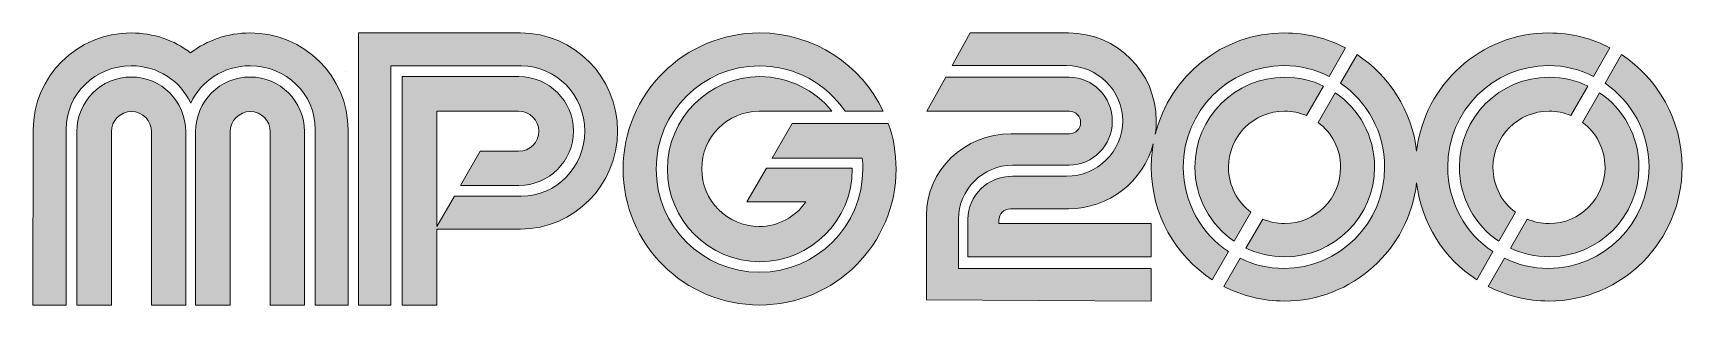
# Model space of a CAD drawing. Header units: inches. Extents: x 12.3 to 61.2, y 282.4 to 290.5.
import ezdxf

# ---------------------------------------------------------------- set-up
doc = ezdxf.new("R2010")
doc.units = ezdxf.units.IN
doc.header["$MEASUREMENT"] = 0
doc.layers.add('Layer 1', color=7, linetype='Continuous')

msp = doc.modelspace()

# ---------------------------------------------------------------- hatches: boundary and pattern name
at = {"layer": 'Layer 1', "true_color": 0x000000}
h = msp.add_hatch(color=18, dxfattribs=at)
h.dxf.hatch_style = 2
edge = h.paths.add_edge_path()
edge.add_spline(control_points=[(16.987, 288.378), (17.291, 289.03), (17.965, 289.483), (18.748, 289.483), (19.816, 289.483), (20.682, 288.64), (20.682, 287.6), (20.682, 287.6), (20.682, 282.385), (20.682, 282.385), (20.682, 282.385), (21.655, 282.385), (21.655, 282.385), (21.655, 282.385), (21.655, 287.579), (21.655, 287.579), (21.655, 289.168), (20.353, 290.457), (18.746, 290.457), (18.084, 290.457), (17.474, 290.238), (16.985, 289.869), (16.985, 289.869), (16.985, 289.869), (16.985, 289.869), (16.497, 290.238), (15.886, 290.457), (15.224, 290.457), (13.618, 290.457), (12.316, 289.168), (12.316, 287.579), (12.316, 287.579), (12.31, 282.385), (12.31, 282.385), (12.31, 282.385), (13.293, 282.385), (13.293, 282.385), (13.293, 282.385), (13.293, 287.6), (13.293, 287.6), (13.293, 288.64), (14.158, 289.483), (15.226, 289.483), (16.009, 289.483), (16.683, 289.03), (16.987, 288.378), (16.987, 288.378), (16.987, 288.378), (16.987, 288.378)], knot_values=[0, 0, 0, 0, 1, 1, 1, 2, 2, 2, 3, 3, 3, 4, 4, 4, 5, 5, 5, 6, 6, 6, 7, 7, 7, 8, 8, 8, 9, 9, 9, 10, 10, 10, 11, 11, 11, 12, 12, 12, 13, 13, 13, 14, 14, 14, 15, 15, 15, 16, 16, 16, 16], degree=3, periodic=1)
h = msp.add_hatch(color=18, dxfattribs=at)
h.dxf.hatch_style = 2
edge = h.paths.add_edge_path()
edge.add_spline(control_points=[(26.768, 290.457), (28.357, 290.457), (29.645, 289.154), (29.645, 287.548), (29.645, 285.942), (28.357, 284.639), (26.768, 284.639), (26.768, 284.639), (24.291, 284.639), (24.291, 284.639), (24.291, 284.639), (24.291, 282.385), (24.291, 282.385), (24.291, 282.385), (23.254, 282.385), (23.254, 282.385), (23.254, 282.385), (23.254, 289.161), (23.254, 289.161), (23.254, 289.161), (26.719, 289.161), (26.719, 289.161), (27.613, 289.161), (28.339, 288.438), (28.339, 287.547), (28.339, 286.656), (27.613, 285.933), (26.719, 285.933), (26.719, 285.933), (24.992, 285.933), (24.992, 285.933), (24.992, 285.933), (25.575, 286.945), (25.575, 286.945), (25.575, 286.945), (26.712, 286.945), (26.712, 286.945), (27.045, 286.945), (27.314, 287.212), (27.314, 287.541), (27.314, 287.869), (27.045, 288.136), (26.712, 288.136), (26.712, 288.136), (24.291, 288.136), (24.291, 288.136), (24.291, 288.136), (24.291, 284.717), (24.291, 284.717), (24.291, 284.717), (24.807, 285.613), (24.807, 285.613), (24.807, 285.613), (26.789, 285.613), (26.789, 285.613), (27.829, 285.613), (28.672, 286.478), (28.672, 287.546), (28.672, 288.614), (27.829, 289.48), (26.789, 289.48), (26.789, 289.48), (22.921, 289.48), (22.921, 289.48), (22.921, 289.48), (22.921, 282.385), (22.921, 282.385), (22.921, 282.385), (21.96, 282.385), (21.96, 282.385), (21.96, 282.385), (21.96, 290.457), (21.96, 290.457), (21.96, 290.457), (26.768, 290.457), (26.768, 290.457)], knot_values=[0, 0, 0, 0, 1, 1, 1, 2, 2, 2, 3, 3, 3, 4, 4, 4, 5, 5, 5, 6, 6, 6, 7, 7, 7, 8, 8, 8, 9, 9, 9, 10, 10, 10, 11, 11, 11, 12, 12, 12, 13, 13, 13, 14, 14, 14, 15, 15, 15, 16, 16, 16, 17, 17, 17, 18, 18, 18, 19, 19, 19, 20, 20, 20, 21, 21, 21, 22, 22, 22, 23, 23, 23, 24, 24, 24, 25, 25, 25, 25], degree=3, periodic=1)
h = msp.add_hatch(color=18, dxfattribs=at)
h.dxf.hatch_style = 2
edge = h.paths.add_edge_path()
edge.add_spline(control_points=[(37.525, 288.136), (36.878, 289.507), (35.48, 290.457), (33.86, 290.457), (31.624, 290.457), (29.812, 288.65), (29.812, 286.421), (29.812, 284.192), (31.624, 282.385), (33.86, 282.385), (36.095, 282.385), (37.907, 284.192), (37.907, 286.421), (37.907, 286.894), (37.826, 287.348), (37.676, 287.769), (37.676, 287.769), (34.82, 287.769), (34.82, 287.769), (34.82, 287.769), (34.23, 286.744), (34.23, 286.744), (34.23, 286.744), (36.904, 286.744), (36.904, 286.744), (36.915, 286.637), (36.921, 286.528), (36.921, 286.418), (36.921, 284.727), (35.549, 283.357), (33.857, 283.357), (32.164, 283.357), (30.792, 284.727), (30.792, 286.418), (30.792, 288.109), (32.164, 289.48), (33.857, 289.48), (34.912, 289.48), (35.842, 288.947), (36.393, 288.136), (36.393, 288.136), (37.525, 288.136), (37.525, 288.136)], knot_values=[0, 0, 0, 0, 1, 1, 1, 2, 2, 2, 3, 3, 3, 4, 4, 4, 5, 5, 5, 6, 6, 6, 7, 7, 7, 8, 8, 8, 9, 9, 9, 10, 10, 10, 11, 11, 11, 12, 12, 12, 13, 13, 13, 14, 14, 14, 14], degree=3, periodic=1)
h = msp.add_hatch(color=18, dxfattribs=at)
h.dxf.hatch_style = 2
edge = h.paths.add_edge_path()
edge.add_spline(control_points=[(49.422, 290.457), (47.574, 290.457), (46.023, 289.178), (45.592, 287.452), (45.612, 287.581), (45.622, 287.714), (45.622, 287.849), (45.622, 289.289), (44.459, 290.457), (43.024, 290.457), (43.024, 290.457), (40.101, 290.457), (40.101, 290.457), (40.101, 290.457), (39.567, 289.488), (39.567, 289.488), (39.567, 289.488), (42.961, 289.488), (42.961, 289.488), (43.88, 289.488), (44.626, 288.754), (44.626, 287.848), (44.626, 286.942), (43.88, 286.208), (42.961, 286.208), (42.961, 286.208), (41.361, 286.209), (41.361, 286.209), (40.628, 286.209), (40.034, 285.636), (40.034, 284.929), (40.034, 284.929), (40.034, 283.816), (40.034, 283.816), (40.034, 283.816), (45.473, 283.816), (45.473, 283.816), (45.473, 283.816), (45.473, 284.803), (45.473, 284.803), (45.473, 284.803), (40.956, 284.803), (40.956, 284.803), (40.956, 284.803), (40.956, 284.896), (40.956, 284.896), (40.956, 285.087), (41.108, 285.241), (41.296, 285.241), (41.296, 285.241), (43.024, 285.241), (43.024, 285.241), (44.224, 285.241), (45.234, 286.059), (45.532, 287.169), (45.494, 286.945), (45.473, 286.715), (45.473, 286.48), (45.473, 285.078), (46.194, 283.845), (47.282, 283.137), (47.282, 283.137), (47.761, 283.97), (47.761, 283.97), (46.955, 284.509), (46.423, 285.432), (46.423, 286.48), (46.423, 288.141), (47.759, 289.488), (49.408, 289.488), (49.889, 289.488), (50.344, 289.373), (50.746, 289.169), (50.746, 289.169), (51.232, 290.015), (51.232, 290.015), (50.69, 290.297), (50.074, 290.457), (49.422, 290.457)], knot_values=[0, 0, 0, 0, 1, 1, 1, 2, 2, 2, 3, 3, 3, 4, 4, 4, 5, 5, 5, 6, 6, 6, 7, 7, 7, 8, 8, 8, 9, 9, 9, 10, 10, 10, 11, 11, 11, 12, 12, 12, 13, 13, 13, 14, 14, 14, 15, 15, 15, 16, 16, 16, 17, 17, 17, 18, 18, 18, 19, 19, 19, 20, 20, 20, 21, 21, 21, 22, 22, 22, 23, 23, 23, 24, 24, 24, 25, 25, 25, 26, 26, 26, 26], degree=3, periodic=1)
h = msp.add_hatch(color=18, dxfattribs=at)
h.dxf.hatch_style = 2
edge = h.paths.add_edge_path()
edge.add_spline(control_points=[(57.264, 290.457), (55.242, 290.457), (53.575, 288.926), (53.343, 286.952), (53.202, 288.15), (52.533, 289.185), (51.576, 289.814), (51.576, 289.814), (51.089, 288.966), (51.089, 288.966), (51.876, 288.425), (52.393, 287.513), (52.393, 286.48), (52.393, 284.818), (51.057, 283.471), (49.408, 283.471), (48.941, 283.471), (48.499, 283.579), (48.106, 283.772), (48.106, 283.772), (47.626, 282.937), (47.626, 282.937), (48.165, 282.659), (48.775, 282.503), (49.422, 282.503), (51.444, 282.503), (53.111, 284.033), (53.344, 286.007), (53.485, 284.803), (54.16, 283.764), (55.124, 283.137), (55.124, 283.137), (55.603, 283.97), (55.603, 283.97), (54.797, 284.509), (54.265, 285.432), (54.265, 286.48), (54.265, 288.141), (55.601, 289.488), (57.25, 289.488), (57.732, 289.488), (58.186, 289.373), (58.588, 289.169), (58.588, 289.169), (59.074, 290.015), (59.074, 290.015), (58.532, 290.297), (57.917, 290.457), (57.264, 290.457)], knot_values=[0, 0, 0, 0, 1, 1, 1, 2, 2, 2, 3, 3, 3, 4, 4, 4, 5, 5, 5, 6, 6, 6, 7, 7, 7, 8, 8, 8, 9, 9, 9, 10, 10, 10, 11, 11, 11, 12, 12, 12, 13, 13, 13, 14, 14, 14, 15, 15, 15, 16, 16, 16, 16], degree=3, periodic=1)
h = msp.add_hatch(color=18, dxfattribs=at)
h.dxf.hatch_style = 2
edge = h.paths.add_edge_path()
edge.add_spline(control_points=[(55.468, 282.937), (56.007, 282.659), (56.618, 282.503), (57.264, 282.503), (59.446, 282.503), (61.214, 284.283), (61.214, 286.48), (61.214, 287.876), (60.499, 289.104), (59.418, 289.814), (59.418, 289.814), (58.931, 288.966), (58.931, 288.966), (59.719, 288.425), (60.235, 287.513), (60.235, 286.48), (60.235, 284.818), (58.899, 283.471), (57.25, 283.471), (56.783, 283.471), (56.342, 283.579), (55.948, 283.772), (55.948, 283.772), (55.468, 282.937), (55.468, 282.937)], knot_values=[0, 0, 0, 0, 1, 1, 1, 2, 2, 2, 3, 3, 3, 4, 4, 4, 5, 5, 5, 6, 6, 6, 7, 7, 7, 8, 8, 8, 8], degree=3, periodic=1)
h = msp.add_hatch(color=18, dxfattribs=at)
h.dxf.hatch_style = 2
edge = h.paths.add_edge_path()
edge.add_spline(control_points=[(16.839, 282.385), (16.839, 282.385), (16.839, 287.53), (16.839, 287.53), (16.839, 288.425), (16.116, 289.15), (15.225, 289.15), (14.334, 289.15), (13.611, 288.425), (13.611, 287.53), (13.611, 287.53), (13.611, 282.385), (13.611, 282.385), (13.611, 282.385), (14.636, 282.385), (14.636, 282.385), (14.636, 282.385), (14.636, 287.523), (14.636, 287.523), (14.636, 287.856), (14.902, 288.125), (15.231, 288.125), (15.56, 288.125), (15.827, 287.856), (15.827, 287.523), (15.827, 287.523), (15.827, 282.385), (15.827, 282.385), (15.827, 282.385), (16.839, 282.385), (16.839, 282.385)], knot_values=[0, 0, 0, 0, 1, 1, 1, 2, 2, 2, 3, 3, 3, 4, 4, 4, 5, 5, 5, 6, 6, 6, 7, 7, 7, 8, 8, 8, 9, 9, 9, 10, 10, 10, 10], degree=3, periodic=1)
h = msp.add_hatch(color=18, dxfattribs=at)
h.dxf.hatch_style = 2
edge = h.paths.add_edge_path()
edge.add_spline(control_points=[(20.361, 282.385), (20.361, 282.385), (20.361, 287.53), (20.361, 287.53), (20.361, 288.425), (19.639, 289.15), (18.748, 289.15), (17.856, 289.15), (17.134, 288.425), (17.134, 287.53), (17.134, 287.53), (17.134, 282.385), (17.134, 282.385), (17.134, 282.385), (18.158, 282.385), (18.158, 282.385), (18.158, 282.385), (18.158, 287.523), (18.158, 287.523), (18.158, 287.856), (18.425, 288.125), (18.754, 288.125), (19.083, 288.125), (19.349, 287.856), (19.349, 287.523), (19.349, 287.523), (19.349, 282.385), (19.349, 282.385), (19.349, 282.385), (20.361, 282.385), (20.361, 282.385)], knot_values=[0, 0, 0, 0, 1, 1, 1, 2, 2, 2, 3, 3, 3, 4, 4, 4, 5, 5, 5, 6, 6, 6, 7, 7, 7, 8, 8, 8, 9, 9, 9, 10, 10, 10, 10], degree=3, periodic=1)
h = msp.add_hatch(color=18, dxfattribs=at)
h.dxf.hatch_style = 2
edge = h.paths.add_edge_path()
edge.add_spline(control_points=[(35.23, 285.444), (34.923, 285.004), (34.415, 284.716), (33.841, 284.716), (32.903, 284.716), (32.143, 285.482), (32.143, 286.426), (32.143, 287.371), (32.903, 288.136), (33.841, 288.136), (33.841, 288.136), (36.002, 288.136), (36.002, 288.136), (35.5, 288.761), (34.73, 289.161), (33.866, 289.161), (32.352, 289.161), (31.125, 287.932), (31.125, 286.416), (31.125, 284.899), (32.352, 283.67), (33.866, 283.67), (35.38, 283.67), (36.607, 284.899), (36.607, 286.416), (36.607, 286.427), (36.607, 286.438), (36.607, 286.45), (36.607, 286.45), (34.061, 286.45), (34.061, 286.45), (34.061, 286.45), (33.482, 285.444), (33.482, 285.444), (33.482, 285.444), (35.23, 285.444), (35.23, 285.444)], knot_values=[0, 0, 0, 0, 1, 1, 1, 2, 2, 2, 3, 3, 3, 4, 4, 4, 5, 5, 5, 6, 6, 6, 7, 7, 7, 8, 8, 8, 9, 9, 9, 10, 10, 10, 11, 11, 11, 12, 12, 12, 12], degree=3, periodic=1)
h = msp.add_hatch(color=18, dxfattribs=at)
h.dxf.hatch_style = 2
edge = h.paths.add_edge_path()
edge.add_spline(control_points=[(38.822, 288.137), (38.822, 288.137), (39.377, 289.143), (39.377, 289.143), (39.377, 289.143), (43.038, 289.143), (43.038, 289.143), (43.745, 289.143), (44.318, 288.559), (44.318, 287.839), (44.318, 287.119), (43.745, 286.535), (43.038, 286.535), (43.038, 286.535), (41.372, 286.535), (41.372, 286.535), (40.479, 286.535), (39.755, 285.816), (39.755, 284.93), (39.755, 284.93), (39.755, 283.471), (39.755, 283.471), (39.755, 283.471), (45.473, 283.471), (45.473, 283.471), (45.473, 283.471), (45.473, 282.503), (45.473, 282.503), (45.473, 282.503), (38.805, 282.54), (38.805, 282.54), (38.805, 282.54), (38.805, 285.045), (38.805, 285.045), (38.805, 286.383), (39.928, 287.467), (41.315, 287.467), (41.315, 287.467), (43.047, 287.467), (43.047, 287.467), (43.23, 287.467), (43.378, 287.617), (43.378, 287.802), (43.378, 287.987), (43.23, 288.137), (43.047, 288.137), (43.047, 288.137), (38.822, 288.137), (38.822, 288.137)], knot_values=[0, 0, 0, 0, 1, 1, 1, 2, 2, 2, 3, 3, 3, 4, 4, 4, 5, 5, 5, 6, 6, 6, 7, 7, 7, 8, 8, 8, 9, 9, 9, 10, 10, 10, 11, 11, 11, 12, 12, 12, 13, 13, 13, 14, 14, 14, 15, 15, 15, 16, 16, 16, 16], degree=3, periodic=1)
h = msp.add_hatch(color=18, dxfattribs=at)
h.dxf.hatch_style = 2
edge = h.paths.add_edge_path()
edge.add_spline(control_points=[(47.936, 284.275), (47.231, 284.755), (46.768, 285.563), (46.768, 286.48), (46.768, 287.951), (47.96, 289.143), (49.432, 289.143), (49.843, 289.143), (50.233, 289.05), (50.581, 288.883), (50.581, 288.883), (50.074, 288.006), (50.074, 288.006), (49.875, 288.091), (49.656, 288.137), (49.427, 288.137), (48.509, 288.137), (47.764, 287.391), (47.764, 286.47), (47.764, 285.925), (48.026, 285.44), (48.429, 285.136), (48.429, 285.136), (47.936, 284.275), (47.936, 284.275)], knot_values=[0, 0, 0, 0, 1, 1, 1, 2, 2, 2, 3, 3, 3, 4, 4, 4, 5, 5, 5, 6, 6, 6, 7, 7, 7, 8, 8, 8, 8], degree=3, periodic=1)
h = msp.add_hatch(color=18, dxfattribs=at)
h.dxf.hatch_style = 2
edge = h.paths.add_edge_path()
edge.add_spline(control_points=[(55.778, 284.275), (55.073, 284.755), (54.61, 285.563), (54.61, 286.48), (54.61, 287.951), (55.803, 289.143), (57.274, 289.143), (57.685, 289.143), (58.075, 289.05), (58.424, 288.883), (58.424, 288.883), (57.916, 288.006), (57.916, 288.006), (57.717, 288.091), (57.499, 288.137), (57.269, 288.137), (56.351, 288.137), (55.607, 287.391), (55.607, 286.47), (55.607, 285.925), (55.868, 285.44), (56.272, 285.136), (56.272, 285.136), (55.778, 284.275), (55.778, 284.275)], knot_values=[0, 0, 0, 0, 1, 1, 1, 2, 2, 2, 3, 3, 3, 4, 4, 4, 5, 5, 5, 6, 6, 6, 7, 7, 7, 8, 8, 8, 8], degree=3, periodic=1)
h = msp.add_hatch(color=18, dxfattribs=at)
h.dxf.hatch_style = 2
edge = h.paths.add_edge_path()
edge.add_spline(control_points=[(48.281, 284.077), (48.629, 283.909), (49.02, 283.816), (49.432, 283.816), (50.903, 283.816), (52.095, 285.008), (52.095, 286.48), (52.095, 287.396), (51.632, 288.205), (50.927, 288.684), (50.927, 288.684), (50.422, 287.805), (50.422, 287.805), (50.828, 287.501), (51.089, 287.016), (51.089, 286.47), (51.089, 285.55), (50.345, 284.803), (49.427, 284.803), (49.197, 284.803), (48.979, 284.85), (48.78, 284.934), (48.78, 284.934), (48.281, 284.077), (48.281, 284.077)], knot_values=[0, 0, 0, 0, 1, 1, 1, 2, 2, 2, 3, 3, 3, 4, 4, 4, 5, 5, 5, 6, 6, 6, 7, 7, 7, 8, 8, 8, 8], degree=3, periodic=1)
h = msp.add_hatch(color=18, dxfattribs=at)
h.dxf.hatch_style = 2
edge = h.paths.add_edge_path()
edge.add_spline(control_points=[(56.123, 284.077), (56.471, 283.909), (56.862, 283.816), (57.274, 283.816), (58.745, 283.816), (59.937, 285.008), (59.937, 286.48), (59.937, 287.396), (59.474, 288.205), (58.769, 288.684), (58.769, 288.684), (58.265, 287.805), (58.265, 287.805), (58.67, 287.501), (58.931, 287.016), (58.931, 286.47), (58.931, 285.55), (58.187, 284.803), (57.269, 284.803), (57.039, 284.803), (56.821, 284.85), (56.622, 284.934), (56.622, 284.934), (56.123, 284.077), (56.123, 284.077)], knot_values=[0, 0, 0, 0, 1, 1, 1, 2, 2, 2, 3, 3, 3, 4, 4, 4, 5, 5, 5, 6, 6, 6, 7, 7, 7, 8, 8, 8, 8], degree=3, periodic=1)

# ---------------------------------------------------------------- linework, layer by layer
at = {"layer": 'Layer 1', "color": 250, "lineweight": 18, "true_color": 0x231f20}
for points in [[(21.574, 289.306), (21.574, 289.306)], [(19.346, 285.91), (19.346, 285.91)]]:
    msp.add_lwpolyline(points, dxfattribs=at)
for points, knots in [([(16.987, 288.378), (17.291, 289.03), (17.965, 289.483), (18.748, 289.483), (19.816, 289.483), (20.682, 288.64), (20.682, 287.6), (20.682, 287.6), (20.682, 282.385), (20.682, 282.385), (20.682, 282.385), (21.655, 282.385), (21.655, 282.385), (21.655, 282.385), (21.655, 287.579), (21.655, 287.579), (21.655, 289.168), (20.353, 290.457), (18.746, 290.457), (18.084, 290.457), (17.474, 290.238), (16.985, 289.869), (16.985, 289.869), (16.985, 289.869), (16.985, 289.869), (16.497, 290.238), (15.886, 290.457), (15.224, 290.457), (13.618, 290.457), (12.316, 289.168), (12.316, 287.579), (12.316, 287.579), (12.31, 282.385), (12.31, 282.385), (12.31, 282.385), (13.293, 282.385), (13.293, 282.385), (13.293, 282.385), (13.293, 287.6), (13.293, 287.6), (13.293, 288.64), (14.158, 289.483), (15.226, 289.483), (16.009, 289.483), (16.683, 289.03), (16.987, 288.378), (16.987, 288.378), (16.987, 288.378), (16.987, 288.378)], [0, 0, 0, 0, 1, 1, 1, 2, 2, 2, 3, 3, 3, 4, 4, 4, 5, 5, 5, 6, 6, 6, 7, 7, 7, 8, 8, 8, 9, 9, 9, 10, 10, 10, 11, 11, 11, 12, 12, 12, 13, 13, 13, 14, 14, 14, 15, 15, 15, 16, 16, 16, 16]), ([(26.768, 290.457), (28.357, 290.457), (29.645, 289.154), (29.645, 287.548), (29.645, 285.942), (28.357, 284.639), (26.768, 284.639), (26.768, 284.639), (24.291, 284.639), (24.291, 284.639), (24.291, 284.639), (24.291, 282.385), (24.291, 282.385), (24.291, 282.385), (23.254, 282.385), (23.254, 282.385), (23.254, 282.385), (23.254, 289.161), (23.254, 289.161), (23.254, 289.161), (26.719, 289.161), (26.719, 289.161), (27.613, 289.161), (28.339, 288.438), (28.339, 287.547), (28.339, 286.656), (27.613, 285.933), (26.719, 285.933), (26.719, 285.933), (24.992, 285.933), (24.992, 285.933), (24.992, 285.933), (25.575, 286.945), (25.575, 286.945), (25.575, 286.945), (26.712, 286.945), (26.712, 286.945), (27.045, 286.945), (27.314, 287.212), (27.314, 287.541), (27.314, 287.869), (27.045, 288.136), (26.712, 288.136), (26.712, 288.136), (24.291, 288.136), (24.291, 288.136), (24.291, 288.136), (24.291, 284.717), (24.291, 284.717), (24.291, 284.717), (24.807, 285.613), (24.807, 285.613), (24.807, 285.613), (26.789, 285.613), (26.789, 285.613), (27.829, 285.613), (28.672, 286.478), (28.672, 287.546), (28.672, 288.614), (27.829, 289.48), (26.789, 289.48), (26.789, 289.48), (22.921, 289.48), (22.921, 289.48), (22.921, 289.48), (22.921, 282.385), (22.921, 282.385), (22.921, 282.385), (21.96, 282.385), (21.96, 282.385), (21.96, 282.385), (21.96, 290.457), (21.96, 290.457), (21.96, 290.457), (26.768, 290.457), (26.768, 290.457)], [0, 0, 0, 0, 1, 1, 1, 2, 2, 2, 3, 3, 3, 4, 4, 4, 5, 5, 5, 6, 6, 6, 7, 7, 7, 8, 8, 8, 9, 9, 9, 10, 10, 10, 11, 11, 11, 12, 12, 12, 13, 13, 13, 14, 14, 14, 15, 15, 15, 16, 16, 16, 17, 17, 17, 18, 18, 18, 19, 19, 19, 20, 20, 20, 21, 21, 21, 22, 22, 22, 23, 23, 23, 24, 24, 24, 25, 25, 25, 25]), ([(37.525, 288.136), (36.878, 289.507), (35.48, 290.457), (33.86, 290.457), (31.624, 290.457), (29.812, 288.65), (29.812, 286.421), (29.812, 284.192), (31.624, 282.385), (33.86, 282.385), (36.095, 282.385), (37.907, 284.192), (37.907, 286.421), (37.907, 286.894), (37.826, 287.348), (37.676, 287.769), (37.676, 287.769), (34.82, 287.769), (34.82, 287.769), (34.82, 287.769), (34.23, 286.744), (34.23, 286.744), (34.23, 286.744), (36.904, 286.744), (36.904, 286.744), (36.915, 286.637), (36.921, 286.528), (36.921, 286.418), (36.921, 284.727), (35.549, 283.357), (33.857, 283.357), (32.164, 283.357), (30.792, 284.727), (30.792, 286.418), (30.792, 288.109), (32.164, 289.48), (33.857, 289.48), (34.912, 289.48), (35.842, 288.947), (36.393, 288.136), (36.393, 288.136), (37.525, 288.136), (37.525, 288.136)], [0, 0, 0, 0, 1, 1, 1, 2, 2, 2, 3, 3, 3, 4, 4, 4, 5, 5, 5, 6, 6, 6, 7, 7, 7, 8, 8, 8, 9, 9, 9, 10, 10, 10, 11, 11, 11, 12, 12, 12, 13, 13, 13, 14, 14, 14, 14]), ([(49.422, 290.457), (47.574, 290.457), (46.023, 289.178), (45.592, 287.452), (45.612, 287.581), (45.622, 287.714), (45.622, 287.849), (45.622, 289.289), (44.459, 290.457), (43.024, 290.457), (43.024, 290.457), (40.101, 290.457), (40.101, 290.457), (40.101, 290.457), (39.567, 289.488), (39.567, 289.488), (39.567, 289.488), (42.961, 289.488), (42.961, 289.488), (43.88, 289.488), (44.626, 288.754), (44.626, 287.848), (44.626, 286.942), (43.88, 286.208), (42.961, 286.208), (42.961, 286.208), (41.361, 286.209), (41.361, 286.209), (40.628, 286.209), (40.034, 285.636), (40.034, 284.929), (40.034, 284.929), (40.034, 283.816), (40.034, 283.816), (40.034, 283.816), (45.473, 283.816), (45.473, 283.816), (45.473, 283.816), (45.473, 284.803), (45.473, 284.803), (45.473, 284.803), (40.956, 284.803), (40.956, 284.803), (40.956, 284.803), (40.956, 284.896), (40.956, 284.896), (40.956, 285.087), (41.108, 285.241), (41.296, 285.241), (41.296, 285.241), (43.024, 285.241), (43.024, 285.241), (44.224, 285.241), (45.234, 286.059), (45.532, 287.169), (45.494, 286.945), (45.473, 286.715), (45.473, 286.48), (45.473, 285.078), (46.194, 283.845), (47.282, 283.137), (47.282, 283.137), (47.761, 283.97), (47.761, 283.97), (46.955, 284.509), (46.423, 285.432), (46.423, 286.48), (46.423, 288.141), (47.759, 289.488), (49.408, 289.488), (49.889, 289.488), (50.344, 289.373), (50.746, 289.169), (50.746, 289.169), (51.232, 290.015), (51.232, 290.015), (50.69, 290.297), (50.074, 290.457), (49.422, 290.457)], [0, 0, 0, 0, 1, 1, 1, 2, 2, 2, 3, 3, 3, 4, 4, 4, 5, 5, 5, 6, 6, 6, 7, 7, 7, 8, 8, 8, 9, 9, 9, 10, 10, 10, 11, 11, 11, 12, 12, 12, 13, 13, 13, 14, 14, 14, 15, 15, 15, 16, 16, 16, 17, 17, 17, 18, 18, 18, 19, 19, 19, 20, 20, 20, 21, 21, 21, 22, 22, 22, 23, 23, 23, 24, 24, 24, 25, 25, 25, 26, 26, 26, 26]), ([(57.264, 290.457), (55.242, 290.457), (53.575, 288.926), (53.343, 286.952), (53.202, 288.15), (52.533, 289.185), (51.576, 289.814), (51.576, 289.814), (51.089, 288.966), (51.089, 288.966), (51.876, 288.425), (52.393, 287.513), (52.393, 286.48), (52.393, 284.818), (51.057, 283.471), (49.408, 283.471), (48.941, 283.471), (48.499, 283.579), (48.106, 283.772), (48.106, 283.772), (47.626, 282.937), (47.626, 282.937), (48.165, 282.659), (48.775, 282.503), (49.422, 282.503), (51.444, 282.503), (53.111, 284.033), (53.344, 286.007), (53.485, 284.803), (54.16, 283.764), (55.124, 283.137), (55.124, 283.137), (55.603, 283.97), (55.603, 283.97), (54.797, 284.509), (54.265, 285.432), (54.265, 286.48), (54.265, 288.141), (55.601, 289.488), (57.25, 289.488), (57.732, 289.488), (58.186, 289.373), (58.588, 289.169), (58.588, 289.169), (59.074, 290.015), (59.074, 290.015), (58.532, 290.297), (57.917, 290.457), (57.264, 290.457)], [0, 0, 0, 0, 1, 1, 1, 2, 2, 2, 3, 3, 3, 4, 4, 4, 5, 5, 5, 6, 6, 6, 7, 7, 7, 8, 8, 8, 9, 9, 9, 10, 10, 10, 11, 11, 11, 12, 12, 12, 13, 13, 13, 14, 14, 14, 15, 15, 15, 16, 16, 16, 16]), ([(55.468, 282.937), (56.007, 282.659), (56.618, 282.503), (57.264, 282.503), (59.446, 282.503), (61.214, 284.283), (61.214, 286.48), (61.214, 287.876), (60.499, 289.104), (59.418, 289.814), (59.418, 289.814), (58.931, 288.966), (58.931, 288.966), (59.719, 288.425), (60.235, 287.513), (60.235, 286.48), (60.235, 284.818), (58.899, 283.471), (57.25, 283.471), (56.783, 283.471), (56.342, 283.579), (55.948, 283.772), (55.948, 283.772), (55.468, 282.937), (55.468, 282.937)], [0, 0, 0, 0, 1, 1, 1, 2, 2, 2, 3, 3, 3, 4, 4, 4, 5, 5, 5, 6, 6, 6, 7, 7, 7, 8, 8, 8, 8]), ([(16.839, 282.385), (16.839, 282.385), (16.839, 287.53), (16.839, 287.53), (16.839, 288.425), (16.116, 289.15), (15.225, 289.15), (14.334, 289.15), (13.611, 288.425), (13.611, 287.53), (13.611, 287.53), (13.611, 282.385), (13.611, 282.385), (13.611, 282.385), (14.636, 282.385), (14.636, 282.385), (14.636, 282.385), (14.636, 287.523), (14.636, 287.523), (14.636, 287.856), (14.902, 288.125), (15.231, 288.125), (15.56, 288.125), (15.827, 287.856), (15.827, 287.523), (15.827, 287.523), (15.827, 282.385), (15.827, 282.385), (15.827, 282.385), (16.839, 282.385), (16.839, 282.385)], [0, 0, 0, 0, 1, 1, 1, 2, 2, 2, 3, 3, 3, 4, 4, 4, 5, 5, 5, 6, 6, 6, 7, 7, 7, 8, 8, 8, 9, 9, 9, 10, 10, 10, 10]), ([(20.361, 282.385), (20.361, 282.385), (20.361, 287.53), (20.361, 287.53), (20.361, 288.425), (19.639, 289.15), (18.748, 289.15), (17.856, 289.15), (17.134, 288.425), (17.134, 287.53), (17.134, 287.53), (17.134, 282.385), (17.134, 282.385), (17.134, 282.385), (18.158, 282.385), (18.158, 282.385), (18.158, 282.385), (18.158, 287.523), (18.158, 287.523), (18.158, 287.856), (18.425, 288.125), (18.754, 288.125), (19.083, 288.125), (19.349, 287.856), (19.349, 287.523), (19.349, 287.523), (19.349, 282.385), (19.349, 282.385), (19.349, 282.385), (20.361, 282.385), (20.361, 282.385)], [0, 0, 0, 0, 1, 1, 1, 2, 2, 2, 3, 3, 3, 4, 4, 4, 5, 5, 5, 6, 6, 6, 7, 7, 7, 8, 8, 8, 9, 9, 9, 10, 10, 10, 10]), ([(35.23, 285.444), (34.923, 285.004), (34.415, 284.716), (33.841, 284.716), (32.903, 284.716), (32.143, 285.482), (32.143, 286.426), (32.143, 287.371), (32.903, 288.136), (33.841, 288.136), (33.841, 288.136), (36.002, 288.136), (36.002, 288.136), (35.5, 288.761), (34.73, 289.161), (33.866, 289.161), (32.352, 289.161), (31.125, 287.932), (31.125, 286.416), (31.125, 284.899), (32.352, 283.67), (33.866, 283.67), (35.38, 283.67), (36.607, 284.899), (36.607, 286.416), (36.607, 286.427), (36.607, 286.438), (36.607, 286.45), (36.607, 286.45), (34.061, 286.45), (34.061, 286.45), (34.061, 286.45), (33.482, 285.444), (33.482, 285.444), (33.482, 285.444), (35.23, 285.444), (35.23, 285.444)], [0, 0, 0, 0, 1, 1, 1, 2, 2, 2, 3, 3, 3, 4, 4, 4, 5, 5, 5, 6, 6, 6, 7, 7, 7, 8, 8, 8, 9, 9, 9, 10, 10, 10, 11, 11, 11, 12, 12, 12, 12]), ([(38.822, 288.137), (38.822, 288.137), (39.377, 289.143), (39.377, 289.143), (39.377, 289.143), (43.038, 289.143), (43.038, 289.143), (43.745, 289.143), (44.318, 288.559), (44.318, 287.839), (44.318, 287.119), (43.745, 286.535), (43.038, 286.535), (43.038, 286.535), (41.372, 286.535), (41.372, 286.535), (40.479, 286.535), (39.755, 285.816), (39.755, 284.93), (39.755, 284.93), (39.755, 283.471), (39.755, 283.471), (39.755, 283.471), (45.473, 283.471), (45.473, 283.471), (45.473, 283.471), (45.473, 282.503), (45.473, 282.503), (45.473, 282.503), (38.805, 282.54), (38.805, 282.54), (38.805, 282.54), (38.805, 285.045), (38.805, 285.045), (38.805, 286.383), (39.928, 287.467), (41.315, 287.467), (41.315, 287.467), (43.047, 287.467), (43.047, 287.467), (43.23, 287.467), (43.378, 287.617), (43.378, 287.802), (43.378, 287.987), (43.23, 288.137), (43.047, 288.137), (43.047, 288.137), (38.822, 288.137), (38.822, 288.137)], [0, 0, 0, 0, 1, 1, 1, 2, 2, 2, 3, 3, 3, 4, 4, 4, 5, 5, 5, 6, 6, 6, 7, 7, 7, 8, 8, 8, 9, 9, 9, 10, 10, 10, 11, 11, 11, 12, 12, 12, 13, 13, 13, 14, 14, 14, 15, 15, 15, 16, 16, 16, 16]), ([(47.936, 284.275), (47.231, 284.755), (46.768, 285.563), (46.768, 286.48), (46.768, 287.951), (47.96, 289.143), (49.432, 289.143), (49.843, 289.143), (50.233, 289.05), (50.581, 288.883), (50.581, 288.883), (50.074, 288.006), (50.074, 288.006), (49.875, 288.091), (49.656, 288.137), (49.427, 288.137), (48.509, 288.137), (47.764, 287.391), (47.764, 286.47), (47.764, 285.925), (48.026, 285.44), (48.429, 285.136), (48.429, 285.136), (47.936, 284.275), (47.936, 284.275)], [0, 0, 0, 0, 1, 1, 1, 2, 2, 2, 3, 3, 3, 4, 4, 4, 5, 5, 5, 6, 6, 6, 7, 7, 7, 8, 8, 8, 8]), ([(55.778, 284.275), (55.073, 284.755), (54.61, 285.563), (54.61, 286.48), (54.61, 287.951), (55.803, 289.143), (57.274, 289.143), (57.685, 289.143), (58.075, 289.05), (58.424, 288.883), (58.424, 288.883), (57.916, 288.006), (57.916, 288.006), (57.717, 288.091), (57.499, 288.137), (57.269, 288.137), (56.351, 288.137), (55.607, 287.391), (55.607, 286.47), (55.607, 285.925), (55.868, 285.44), (56.272, 285.136), (56.272, 285.136), (55.778, 284.275), (55.778, 284.275)], [0, 0, 0, 0, 1, 1, 1, 2, 2, 2, 3, 3, 3, 4, 4, 4, 5, 5, 5, 6, 6, 6, 7, 7, 7, 8, 8, 8, 8]), ([(48.281, 284.077), (48.629, 283.909), (49.02, 283.816), (49.432, 283.816), (50.903, 283.816), (52.095, 285.008), (52.095, 286.48), (52.095, 287.396), (51.632, 288.205), (50.927, 288.684), (50.927, 288.684), (50.422, 287.805), (50.422, 287.805), (50.828, 287.501), (51.089, 287.016), (51.089, 286.47), (51.089, 285.55), (50.345, 284.803), (49.427, 284.803), (49.197, 284.803), (48.979, 284.85), (48.78, 284.934), (48.78, 284.934), (48.281, 284.077), (48.281, 284.077)], [0, 0, 0, 0, 1, 1, 1, 2, 2, 2, 3, 3, 3, 4, 4, 4, 5, 5, 5, 6, 6, 6, 7, 7, 7, 8, 8, 8, 8]), ([(56.123, 284.077), (56.471, 283.909), (56.862, 283.816), (57.274, 283.816), (58.745, 283.816), (59.937, 285.008), (59.937, 286.48), (59.937, 287.396), (59.474, 288.205), (58.769, 288.684), (58.769, 288.684), (58.265, 287.805), (58.265, 287.805), (58.67, 287.501), (58.931, 287.016), (58.931, 286.47), (58.931, 285.55), (58.187, 284.803), (57.269, 284.803), (57.039, 284.803), (56.821, 284.85), (56.622, 284.934), (56.622, 284.934), (56.123, 284.077), (56.123, 284.077)], [0, 0, 0, 0, 1, 1, 1, 2, 2, 2, 3, 3, 3, 4, 4, 4, 5, 5, 5, 6, 6, 6, 7, 7, 7, 8, 8, 8, 8])]:
    msp.add_open_spline(points, degree=3, knots=knots, dxfattribs=at)

doc.saveas('drawing.dxf')
